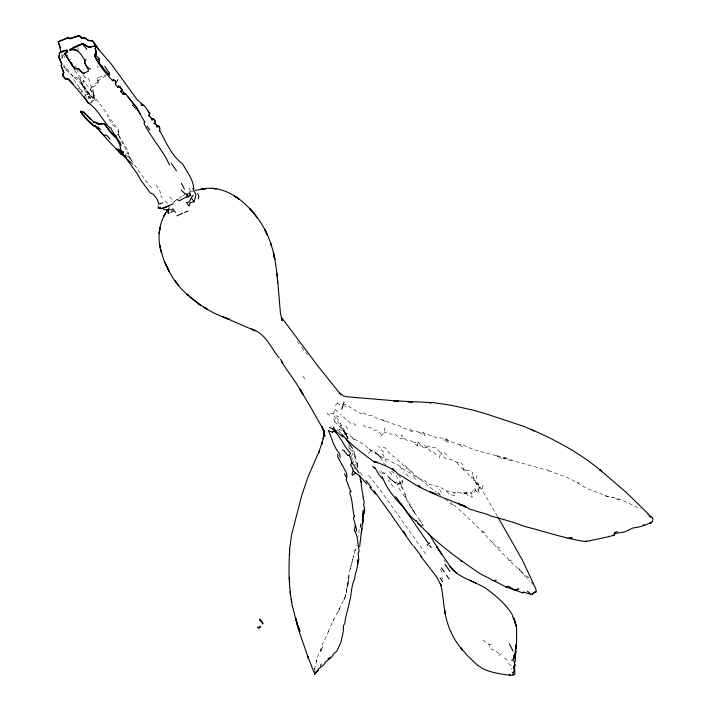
<?xml version="1.0" encoding="UTF-8"?>
<svg xmlns="http://www.w3.org/2000/svg" width="711" height="711" viewBox="0 0 711 711"><rect width="100%" height="100%" fill="white"/><g stroke="black" fill="none" stroke-linecap="round" stroke-linejoin="round"><path stroke-width="0.53" stroke-dasharray="3.56 2.67" d="M355.1 549.87L355.091 550.892L356.495 545.337M348.941 577.448L347.51 586.904L349.234 570.942L350.843 568.56C351.278 562.508 353.696 556.766 354.798 550.829L355.393 550.287M357.571 463.768L357.464 467.865L357.571 463.768L353.945 454.507L354.282 451.636L353.287 450.498M328.562 631.972L329.424 628.4L345.537 596.351L348.274 580.229M345.537 596.351L345.635 594.449L344.373 599.453L345.048 597.08L343.573 599.826M476.574 478.894L476.761 475.712M314.591 669.602L316.288 661.808L316.066 659.506M352.585 559.468L352.452 561.699L350.941 564.774L350.639 570.373L350.843 568.56M456.969 462.452C458.106 464.363 464.39 473.108 463.394 465.589L460.604 462.319L456.969 462.452L453.751 460.275L446.712 458.702M349.181 575.261L347.51 586.904L348.026 583.811M354.469 453.405L353.945 454.507L355.74 458.586L354.54 452.738M360.637 526.051L360.513 527.207L360.601 522.914L360.637 526.051L359.215 528.309L358.815 534.281L358.042 536.521M404.737 470.22L398.089 464.825L394.881 463.874L388.748 460.079L381.887 457.173L374.813 452.009L369.053 449.601L365.312 445.37L352.052 437.78L354.487 439.807L349.634 435.123L341.858 430.431L339.734 429.364L336.952 430.066M482.422 488.981L483.213 483.418M548.465 471.357L548.545 470.7L547.31 469.873L541.835 468.86C529.526 464.878 516.613 462.443 504.712 457.555L503.495 458.444L500.295 457.991L496.785 455.751C485.302 452.791 473.597 450.472 462.95 444.882C453.431 444.864 446.259 436.572 436.447 437.887C432.172 435.061 426.973 435.176 422.636 432.181L419.232 432.368L415.695 430.955L412.389 430.822L410.549 429.328L412.211 431.808C407.847 429.462 403.057 428.52 399.022 425.391C394.205 424.618 389.166 422.921 384.971 420.299L379.283 419.383L372.422 415.757L369.125 415.624L362.29 412.336M314.982 671.584L314.715 667.585M466.096 492.919L468.025 495.487L472.371 497.282L470.789 493.07L474.406 489.221L476.059 491.203L479.427 493.283L477.97 489.444L475.401 488.777L474.584 492.616L471.046 494.269L470.789 493.07L468.087 492.03L463.536 493.976L457.555 491.923C453.858 493.861 450.339 490.377 446.508 491.043L440.376 487.248L429.879 484.475L423.792 480.352L420.432 479.178L404.755 470.051M77.926 49.797L78.246 47.69M347.217 586.379L346.257 592.672L346.817 589.748M82.743 74.913L84.831 76.992L82.378 85.471L90.057 95.852L90.155 97.727L87.88 99.06L71.802 77.197M90.644 103.211L93.257 98.553L93.968 95.132L83.782 80.681L80.823 82.36L85.995 92.75L85.249 95.114L87.489 94.11L90.155 97.727M427.418 447.663L423.943 447.841L424.609 444.908L430.617 451.583L433.212 451.725L436.376 455.111M384.989 427.782L383.753 433.123L379.905 437.167M439.336 458.115L440.66 452.72L434.714 447.272L431.337 447.797L427.684 445.85L429.284 449.859M398.524 475.037L402.995 481.063L402.239 483.596L400.311 482.92L399.164 483.969L397.067 484.324L394.196 482.014L397.031 482.716L396.711 483.987L390.286 478.965L388.09 476.983L394.649 482.431L384.704 473.233L379.159 470.94M404.124 438.571L400.471 438.865L401.475 434.999L404.124 438.571L407.527 440.624L411.056 440.811L413.918 442.562L417.161 445.797L420.503 445.246L423.943 447.841M91.399 102.482L94.696 99.549L90.635 88.991L98.002 83.72L97.78 77.997L106.526 74.575M87.88 99.06L88.671 96.198L90.057 95.852L93.257 98.553M417.161 445.797L418.29 441.949L413.918 442.562M338.223 611.789L339.502 609.016M168.827 209.114L169.502 207.328M117.493 80.876L118.044 79.436L117.137 81.312M321.452 649.827L322.652 646.85L321.159 650.263L321.452 649.827L318.67 653.631L316.288 661.808M131.331 160.659C128.433 151.55 122.363 144.004 118.666 135.374L119.297 133.997L118.373 129.598C110.392 119.963 104.33 108.996 96.296 99.318L94.003 98.571C87.142 92.679 84.12 83.587 77.099 77.917L74.273 77.721L63.652 65.039M457.111 492.83L457.555 491.923M351.305 456.631L352.816 453.547L350.061 448.73L348.968 444.997M386.126 465.118L383.718 463.323L380.847 457.964L382.989 454.222L386.046 461.501L386.375 465.003M339.734 429.364L339.191 430.226L335.263 429.942M90.635 88.991L92.617 86.422L93.914 94.545C90.83 89.31 91.381 82.938 87.933 77.917L84.831 76.992M167.707 209.363L168.942 207.808M334.374 421.916L334.623 420.228L332.695 417.304M335.13 405.617L337.556 402.968L336.214 400.88M463.536 493.976L467.127 492.954L468.087 492.03M405.217 494.083L405.466 497.744L404.595 494.652L405.217 494.083C401.04 486.173 398.871 476.53 391.423 470.931M513.609 658.368L511.396 660.075L511.92 662.43M80.681 92.234L82.236 91.07M328.9 631.03L328.384 631.421C326.518 638.336 321.132 644.157 320.394 651.125M511.689 460.328L506.934 459.821L503.495 458.444L504.712 457.555M105.637 75.828L97.931 80.912L98.002 83.72M178.95 198.245L184.896 194.352M498.491 655.506L501.655 653.551L497.931 652.974L494.865 649.978L492.376 649.881L489.461 647.09L488.981 644.397L481.56 639.1M368.005 453.147L371.471 451.032L371.942 452.454M78.183 88.502L79.632 87.826M402.995 481.063L400.071 482.405L402.497 489.026M79.552 88.342L80.183 89.71L80.681 89.488M93.968 95.132L93.168 92.848M384.704 473.233L381.7 473.517M402.239 483.596L400.746 484.262L399.813 483.142L397.067 484.324L400.311 482.92M496.785 455.751L497.664 456.649L497.033 455.635M474.406 489.221L475.401 488.777M522.825 572.551C517.732 569.404 514.302 564.027 508.978 560.703L508.489 559.033C499.175 550.501 490.67 540.813 482.351 531.508L464.905 514.728L450.854 502.481M353.323 469.082L355.029 468.336M125.776 154.278L128.273 153.309C126.718 144.92 118.586 139.498 118.017 130.7L118.666 135.374M116.631 135.001L119.297 133.997M182.878 195.676L184.567 195.054M191.197 191.65L193.899 190.868M329.851 415.34L327.256 413.624L333.726 413.873L336.143 416.166L337.121 415.891L340.134 417.49M94.839 83.338L98.296 82.609M85.995 92.75L87.133 92.51L87.489 94.11M379.807 472.246L381.967 471.802M463.11 468.78L466.096 470.549L468.602 474.619L471.073 477.09L473.064 476.699L476.646 484.395L480.129 488.546L478.565 484.164L476.379 481.569L475.481 481.694L474.832 479.667M508.978 560.703L511.493 560.277L508.489 559.033M488.981 644.397L491.657 644.024M503.495 458.444L507.165 457.982M342.88 404.479L345.759 404.177C351.669 408.452 357.846 412.558 364.681 415.011M548.545 470.7C558.89 474.468 569.413 477.659 578.905 483.729C587.766 490.172 598.733 492.154 608.332 496.758C619.85 497.913 630.195 504.188 640.664 508.96M443.566 440.02L445.593 440.011L448.81 442.189L445.841 441.789M466.096 470.549L470.424 470.575L472.433 472.264L474.201 480.947L471.073 477.09M467.127 492.954L460.835 492.581M383.3 447.592L385.566 448.001L388.766 452.64L391.752 455.484L395.138 457.395L406.212 468.158L410.016 469.642L414.993 475.064L436.127 492.074M497.176 455.849L503.966 457.884M608.332 496.758L603.008 495.291M619.094 499.709L613.922 498.455L612.207 497.185M485.151 532.539L482.582 531.561L482.867 533.01M374.786 453.342L379.496 455.218M452.871 504.801L450.685 503.735L444.908 498.838M497.122 546.732L499.824 548.083M354.7 464.301L358.371 466.185L354.122 458.711M446.464 458.817L443.993 457.52L440.66 452.72L444.242 452.409L447.468 455.449M382.234 419.952L386.508 422.405M397.031 482.716L399.164 483.969M419.232 432.368L425.16 435.727L422.636 432.181M520.185 570.711L518.879 568.658L521.465 572.568L526.007 575.928L527.153 578.434L530.282 581.438M440.162 495.114L437.505 493.176M492.163 542.226L493.923 543.524M344.568 405.768L346.257 407.065M74.371 70.478L82.485 79.445M504.579 658.057L508.347 661.043M377.479 454.24L381.869 457.742M363.125 424.991L366.867 428.004L370.307 427.489L373.337 430.146L377.239 430.093L380.883 434.288L387.602 431.675L390.721 434.181L394.561 433.763L400.471 438.865M74.273 77.721C82.529 82.6 85.578 92.181 92.848 97.905L88.759 93.745L90.608 96.252L83.303 85.284L81.09 83.16L82.707 85.613L78.37 76.93M350.479 423.516L340.498 414.14M338.756 431.23L341.022 433.115M371.471 451.032L366.903 446.988M508.525 663.479L511.378 665.905L511.849 669.264M337.556 402.968L339.849 404.932M353.403 423.392L355.918 425.578M459.813 444.793L462.497 447.166M164.943 200.813L169.174 204.635M526.949 575.972L528.94 577.83M380.847 457.964L374.546 451.734M530.966 582.122L533.028 584.175M169.52 196.814L172.969 200.262M94.003 98.571L95.923 100.589M114.729 126.94L111.574 123.545L107.325 116.071M411.322 472.557L402.79 462.799M446.508 491.043L449.45 494.216L455.404 495.878L453.76 492.519M334.73 421.481C339.343 426.938 345.635 431.47 347.972 438.474L345.279 433.346L348.008 438.634M497.531 516.533L481.551 488.937L475.481 481.694L476.646 484.395L478.565 484.164L479.498 487.63L477.97 489.444L478.379 490.857M337.565 411.882L334.703 408.603L333.726 413.873L333.015 414.602L339.245 423.783M345.804 434.537L349.217 439.398M438.18 492.483L440.856 495.576M347.972 438.474L340.285 425.036L343.964 431.506L346.684 434.723L343.626 428.76L336.143 416.166M72.726 75.784L73.082 76.21L65.785 69.705L63.457 66.185M383.664 452.347L378.359 445.984M360.095 472.38L362.592 475.357M151.612 187.766C143.222 178.132 135.961 167.201 129.269 156.589L127.091 156.74L127.402 158.526M577.652 482.209L578.905 483.729M445.939 438.714L448.81 442.189M66.256 53.894L70.611 59.884M406.088 473.57L409.403 477.676M413.491 476.432L416.228 479.889M393.307 486.831L388.055 479.969M88.671 96.198L91.852 100.287M301.748 347.386L307.472 354.878M297.314 341.564L299.215 344.062M133.899 106.81L136.077 109.707M443.895 559.939L445.53 562.108M389.681 471.713L392.196 475.117M130.682 161.921L133.304 165.467L132.504 163.406M441.593 577.074L443.166 579.207M132.548 105.006L134.423 107.681L132.69 104.935M402.577 493.674L415.455 514.009L412.256 508.916M414.495 512.595L420.592 521.359M423.409 525.989L422.156 524.211L424.209 527.358M345.786 425.978L348.426 429.755M302.788 376.128L305.428 379.914M425.631 553.86L382.305 492.803L368.369 474.939M64.639 67.243L67.065 70.807M418.29 441.949L420.503 445.246M400.071 466.54L403.581 472.602M409.607 505.139L413.047 510.285L404.595 494.652M156.207 184.807L160.686 192.699L160.117 194.796L162.055 197.862M462.861 468.887L464.31 471.153M439.531 489.479L442.135 493.585M132.397 104.526L133.357 106.09M440.313 569.138L442.562 572.817M153.043 122.843L153.763 124.061M188.886 187.766L190.495 190.495M128.584 156.26L130.628 159.726M419.783 520.15L422.965 525.411M398.853 487.897L401.013 491.728M77.019 69.936L78.308 72.335M351.758 457.493L352.656 459.217M64.772 57.467L62.701 53.138M338.916 608.172L339.405 609.336M333.299 619.192L333.779 620.348M61.928 54.534L62.844 57.36L61.83 59.546L62.106 57.022L61.386 54.036M357.269 465.945L357.909 467.927M343.964 431.506L345.395 436.323M352.878 460.141L353.563 462.905M352.496 449.992L353.003 452.116M94.216 95.016L94.696 99.549M524.647 575.083L525.002 577.039M353.616 555.22L353.882 556.837L353.811 555.966M97.78 77.997L97.931 80.912M349.039 445.779L349.163 449.023M97.86 65.892L97.905 67.98M80.521 77.926L80.592 81.036M175.341 200.76L173.662 202.359L177.377 199.32L175.341 200.76"/><path stroke-width="1.07" d="M86.778 49.45L82.6 43.558L88.715 47.521L96.536 45.673L88.937 47.068L82.956 43.487L73.873 47.13L69.82 49.574L70.113 49.992C77.988 47.646 80.743 54.578 84.662 59.857C83.587 64.381 88.528 66.834 88.395 71.189L83.347 73.411L80.361 71.287L78.388 68.549L74.708 68.505L71.731 64.994L64.701 53.529C74.433 48.001 56.791 50.303 59.52 55.191L58.551 56.693L61.395 62.568M356.389 531.304L356.415 528.886L353.518 518.292L354.247 515.875C352.087 508.418 352.852 500.606 349.768 493.318L350.496 490.901L346.364 480.192L346.995 475.348L346.079 472.175L337.841 457.164L337.752 454.213M116.693 136.103L114.729 136.832L114.853 135.677L111.343 132.717L104.126 123.625L99.549 123.705L93.265 121.448L83.827 112.16L80.654 111.334C82.752 117.004 89.088 121.385 93.345 125.927L95.523 126.131L96.883 127.331L107.388 139.694L121.377 154.456L126.505 157.913M515.342 657.595L515.644 650.894M94.439 55.707L95.869 52.783L94.439 55.707C98.669 65.101 105.637 73.1 112.489 80.672L113.28 79.33L115.395 80.707L116.044 81.907L115.395 84.174L117.599 87.32L120.283 87.302L121.892 89.613L120.701 91.568L123.021 94.225L125.767 94.216C133.268 102.535 139.009 111.814 144.475 121.608L144.093 123.59C151.274 138.058 162.917 150.057 169.494 164.952M289.608 549.088L289.457 555.398L289.608 549.088L291.608 534.663L301.979 494.643L308.139 476.592L319.195 451.263L318.599 452.978L322.412 441.611L321.683 444.482L324.42 433.266L323.274 438.811L324.287 430.848M363.33 515.928L359.642 546.723M277.637 283.156L276.961 273.806M168.072 213.762L168.151 210.909M357.171 559.699C359.144 566.445 354.736 572.364 354.7 579.003C350.87 586.175 351.812 594.725 349.323 602.457C348.168 609.603 345.279 616.304 344.862 623.378L343.502 625.636L343.289 631.492L341.022 642.051L336.881 651.125L333.415 653.96L332.668 655.871L329.184 659.23L325.229 662.119L324.776 663.585L322.056 666.447L318.412 668.722L318.119 670.242L316.493 671.611L316.386 672.65L314.751 673.513L314.671 674.384L314.555 673.486L314.671 674.384M515.199 662.065L515.573 651.88M362.717 519.483L362.486 524.736L363.125 518.968L362.308 524.203M515.12 657.417L515.413 651.072M121.625 150.981L121.563 152.19L136.814 173.013L140.911 180.274L148.795 191.081L150.359 192.859L153.594 194.521L157.273 199.409L158.74 204.261L162.65 202.768M515.137 657.32L516.39 644.415M96.492 52.338L96.189 55.689L99.46 58.906L99.184 63.626L101.966 66.034L104.028 70.425M363.152 510.125L362.734 517.03L363.072 512.987M515.111 656.724L515.564 650.956M515.422 656.715L515.662 652.991M515.084 657.195L515.306 654.004M289.519 552.705C288.604 569.28 288.808 586.033 291.741 602.395L291.35 599.24L291.661 603.266L298.362 629.217L308.494 658.59L307.774 656.12M159.584 131.153L159.842 128.131L158.775 126.131L156.393 125.038L154.785 122.95M515.884 648.219L516.195 645.01M515.244 654.751L515.591 651.267M58.106 41.789L67.954 37.647L70.496 38.287L79.037 35.55L81.961 37.665L85.062 38.092L88.777 40.403L92.27 40.918L88.733 40.731L85.187 38.465L81.907 38.163L79.268 35.603L70.433 38.776L67.936 37.816L58.106 41.789L60.728 47.984M64.701 53.529L74.655 69.003L78.77 68.807L80.405 70.958L84.156 73.802M65.456 78.894L62.417 75.019L63.812 72.424L61.173 65.679L61.813 63.581L61.306 66.052L63.723 73.251L62.55 75.393L65.456 78.894L68.309 79.428C75.268 86.875 82.209 94.554 88.137 102.917C97.629 108.836 102.304 119.981 109.903 127.944L111.698 128.202M70.433 38.776L70.496 38.287M70.113 49.992L69.82 49.574L74.691 49.912L77.766 50.854M74.655 69.003L74.708 68.505M80.547 112.32L80.654 111.334M121.892 89.613L120.15 86.929L118.39 85.987L117.599 87.32M122.719 153.674L123.563 151.799L121.563 152.19L120.292 148.946L121.119 150.305M121.377 154.456L116.497 148.572M149.754 113.316L148.928 115.031L149.221 116.622L149.754 113.316L145.204 106.81L137.401 100.029L111.227 64.017L99.06 49.894L92.519 40.811L96.732 46.366M154.758 124.061L155.336 121.297L153.7 119.146L151.301 118.222L148.928 115.031M159.824 128.3L158.775 126.131M363.632 514.515L363.872 512.364L363.428 515.199M516.577 641.686L516.577 627.422L514.551 620.33M534.601 592.219C538.209 592.45 534.805 586.451 533.774 584.931M585.873 541.604L586.175 541L585.873 541.604C564.845 538.6 544.973 531.49 524.602 526.442C513.458 522.07 502.046 518.994 490.572 515.91C485.178 512.995 478.912 512.489 473.304 510.071C468.247 510.027 465.234 504.774 460.168 504.739L458.355 503.068L460.666 504.872L466.123 507.263L463.421 505.37L460.168 504.739M586.122 541.489C595.667 539.373 604.937 537.783 614.242 535.143L615.139 533.481L624.658 531.899L633.225 527.882C639.651 527.402 646.637 524.842 652.218 521.892L652.894 519.519L652.494 517.892L647.419 513.582M651.143 522.141L651.027 523.127L649.907 522.843L650.778 523.243M361.357 533.268L361.988 528.122M362.29 524.371L362.646 521.723M361.312 486.253L361.25 482.058L360.201 479.454M198.342 198.92L198.84 195.996L197.631 193.516M96.287 52.712L95.301 48.312L96.287 52.712L94.536 54.88L96.367 58.631L101.122 65.714L109.53 75.464L109.476 73.26L104.793 66.23M363.019 517.901L363.57 515.315L362.779 516.853M191.019 195.952L189.704 193.348L190.166 191.25M364.005 513.146L364.707 510.036L363.694 504.215L364.228 502.09L363.028 497.193M120.257 149.274L120.559 147.95L119.537 143.871L114.729 135.401M120.701 91.568L121.91 89.444M344.053 402.168L341.778 409.269M357.74 564.17L358.806 559.593L358.184 553.371L359.162 550.847C357.366 544.004 358.468 536.707 354.416 530.45L355.233 525.633M115.395 84.174L116.044 81.907M80.93 111.049L80.645 112L89.044 121.199L94.243 125.803L95.523 126.131M193.348 195.241L191.268 197.774L189.348 201.782L186.575 202.626L189.073 206.19L190.086 202.831L193.996 201.755L195.276 197.809L195.863 194.725L192.841 188.344M320.537 666.056L321.176 664.11M515.715 645.784L516.613 643.411L516.462 641.651M63.812 72.424L62.417 75.019M363.677 512.391L364.707 510.036M342.302 449.912L344.035 450.57L347.715 455.502L349.074 455.173L350.799 458.382L351.821 462.461L350.594 465.101L352.016 467.02L353.216 470.975L351.972 473.784L352.389 475.295L355.553 472.975L359.704 475.917L366.814 484.111M88.715 47.521L88.937 47.068M95.167 48.961L96.678 45.886L95.763 47.504M513.662 668.731L513.653 667.149L514.906 664.705L513.955 671.442L512.613 672.677L513.138 672.846L513.129 674.943L513.982 674.339L514.657 674.712L514.968 673.433L514.613 668.731M512.702 660.43L513.973 657.968L513.404 655.382M165.921 212.367L164.001 216.02L167.263 210.118M165.254 213.62C158.375 225.529 157.282 240.167 161.646 253.143L160.597 249.134L163.823 260.235L168.738 270.376L164.952 262.386M58.551 56.693L59.555 54.863L59.36 52.898M513.653 667.149L514.96 665.38L513.84 660.555M415.739 520.381C434.243 541.746 457.102 558.135 480.236 573.759L505.672 586.806L522.718 592.903L523.385 592.059L531.304 594.432L527.446 591.188M177.652 199.693L179.323 200.795L187.011 196.636L188.726 196.734L190.335 194.716M123.021 94.225L124.052 92.945L121.741 90.119M93.265 121.448L93.381 122.488L95.558 122.692L98.633 124.665L99.549 123.705M259.364 627.849L260.741 626.489L258.164 627.715L257.72 627.084L259.364 627.849L258.164 627.715M427.16 545.355L429.551 543.026L428.058 542.982L400.924 503.619M67.643 51.308L64.648 54.027L67.554 51.459L66.923 50.09M327.913 658.733L330.597 657.284M316.493 671.611L318.359 669.984L316.386 672.65M340.169 457.582L339.662 453.831C333.69 447.112 331.948 438.367 328.331 430.448L332.215 432.137L335.263 429.942M533.765 592.796L531.446 594.636L535.365 591.721L536.112 592.103M69.785 49.903L82.547 44.055M170.827 212.465L173.2 211.123M332.215 432.137L336.116 430.493M182.727 213.247L176.879 215.797M522.718 592.903L523.643 592.45M515.99 590.157L518.666 588.921L514.195 589.854L508.641 586.353L505.672 586.806M96.812 60.115L99.46 58.906M80.467 44.597L82.956 43.487M82.467 112.489L83.827 112.16M349.074 455.173L350.79 453.342C344.106 446.917 341.369 437.692 334.446 431.346M107.512 74.14L109.476 73.26M158.757 126.291L156.793 127.171L156.393 125.038M173.253 203.79L161.504 208.67L158.34 207.932L158.135 206.19M184.718 212.358L187.873 211.06M59.342 53.067L67.154 50.143M169.156 206.066L161.504 208.67L160.108 207.488L158.34 207.932M75.224 37.025L79.037 35.55L81.907 38.163L85.062 38.092M189.704 193.348L186.717 194.325L184.185 193.019L181.198 190.033M511.653 675.45L513.066 674.988M493.087 580.665L496.278 580.256M158.509 207.976L160.108 207.488M195.383 190.406L206.066 188.575L201.053 189.25C223.743 183.971 244.717 200.333 257.186 217.806M617.432 531.624L615.033 532.228L613.922 534.023L614.242 535.143M77.25 45.531L79.721 44.935M569.244 538.449L572.186 537.8L567.938 538.289M98.633 124.665L104.126 123.625L111.272 133.375L114.729 136.832M84.662 59.857L85.933 59.644L84.636 62.266L85.56 64.417M143.862 105.086L141.445 105.495L141.169 103.735M375.168 462.328L375.639 462.274M124.061 155.753L126.203 155.576M163.548 209.576L172.32 209.861L172.649 208.874L175.564 212.376M65.474 78.725L68.149 78.708M73.748 66.95L75.784 66.95M277.637 280.098L280.418 313.053L282.196 320.705L281.423 317.293L318.27 366.565L340.596 394.338L339.556 393.085L343.804 396.071L346.444 396.738L398.48 401.111L393.485 400.764L433.95 402.702L451.761 405.377L472.842 410.105L486.564 414.033L524.016 426.458L534.254 430.875L530.895 429.204M112.489 80.672L115.395 80.707M430.537 402.746L429.568 402.71L431.23 402.773M341.778 434.19C350.834 445.033 362.646 453.218 373.986 461.821L377.221 461.954M88.137 102.917L89.862 103.131M103.788 134.957L106.757 135.357L110.045 139.125M510.782 675.414C500.571 673.895 490.003 672.766 480.912 667.602M373.986 461.821C381.247 463.599 388.499 466.736 394.756 470.931M651.871 517.741L652.494 517.892M460.621 560.837L462.47 561.317M333.335 429.364L329.557 427.444M436.492 494.065L430.217 491.639M167.307 209.718L168.4 210.127M643.188 524.736L644.619 525.278M509.209 674.446L510.578 674.979M480.449 666.785L478.343 665.914L467.518 655.809L460.87 647.765L462.514 649.961C452.711 638.94 446.579 624.525 444.597 609.985L444.953 613.469L442.038 590.441L440.651 584.335M460.666 504.872C449.379 499.593 437.292 496.1 426.333 490.306C416.255 486.084 407.323 479.09 397.876 473.935L392.579 468.478M512.587 615.291C506.356 604.306 496.18 596.085 486.226 588.575C474.281 580.834 458.559 578.283 449.779 566.258L456.453 573.11L450.481 566.925L436.51 546.288L441.504 554.287M533.721 430.617C558.037 441.122 581.474 454.293 601.79 471.357L599.684 469.678L626 492.181L648.014 513.68M476.201 583.304L469.607 580.123M87.497 67.492L90.608 69.127M333.095 429.168L342.978 436.927M649.125 516.213L650.956 517.235M235.928 197.054L234.248 196.04L239.029 199.142L236.772 197.56M189.482 296.78L200.875 305.499L186.575 293.99L188.531 295.465C179.839 288.444 172.693 279.183 168.009 269.016L169.369 271.646L165.761 264.163M118.39 85.987L120.15 86.929M198.227 303.659L207.123 309.161L203.853 307.17C211.86 312.511 220.774 316.324 229.804 319.515L222.934 316.822L255.231 330.846L251.463 329.069C265.407 332.908 270.713 347.626 279.103 357.864M124.052 92.945L125.767 94.216M416.415 521.421C407.634 514.808 402.382 505.077 395.618 496.731M372.573 466.327L375.346 468.593M417.792 523.323L421.685 526.54M353.216 470.975L355.553 472.975M103.895 123.572L105.877 125.278M68.878 79.374L73.535 84.147M127.642 159.584L131.046 162.863M418.583 485.275L420.903 487.586M350.496 490.901L351.234 491.639M513.973 657.968L514.471 658.457M87 115.697L90.386 119.146M104.162 135.934L94.616 125.252M403.821 507.938C395.147 498.687 386.66 488.768 382.278 476.699M253.232 212.545L249.597 208.545C259.808 219.05 267.318 232.062 271.602 246.059L270.713 243.482L273.211 251.33L274.384 257.951L273.842 253.871M97.878 126.887L100.269 129.562M369.613 487.026L375.497 494.038M125.18 156.678L118.568 149.052M188.726 196.734L186.717 194.325L187.055 197.169M78.388 68.549L80.405 70.958M128.007 97.034L136.441 107.121L140.618 114.587M351.821 462.461L359.028 472.939M371.435 487.622L366.032 480.547M83.578 112.276L85.311 114.4M125.82 157.415L126.851 158.713M95.985 126.976L97.363 128.709M382.029 478.387L378.67 474.113L374.821 467.447M413.633 545.995L421.676 556.846M429.595 545.453L431.221 547.594M391.788 515.404L374.03 490.866M345.777 438.687L352.532 448.374M446.41 575.297L449.13 578.914M93.968 43.078L99.042 50.054M444.97 564.41L449.983 571.377M171.262 163.334L176.541 170.898M280.205 359.126L282.862 362.734M147.097 126.265L149.897 130.086M392.028 516.008L412.54 545.23M147.666 110.703L149.719 113.644M441.513 567.84L444.162 571.617M73.873 47.13L74.317 47.761M420.583 556.082L436.821 577.128L441.051 585.633L440.633 584.175M281.325 361.703L296.656 383.904L309.792 405.705L322.794 428.662L324.865 436.287L323.638 430.155L324.403 433.123L324.358 431.079M111.227 129.473L120.079 142.6L121.092 145.462M88.297 102.962L83.765 96.287M191.268 197.774L193.996 201.755M440.189 578.087L442.66 581.82M121.528 150.99L123.332 153.78M155.274 121.785L153.7 119.146M403.608 531.188L405.999 535.081M86.004 65.19L87.791 68.265M71.251 62.515L72.389 64.532M439.611 551.247L428.475 533.232M344.346 473.81L346.55 477.828M60.142 59.528L58.693 56.898L61.733 64.248L61.173 65.679M509.423 643.811L513.04 651.134M498.171 517.59L522.15 559.628L533.774 584.3M82.6 43.558L83.871 45.948M159.735 130.628C166.134 142.28 171.644 155.967 182.647 163.859C186.913 172.098 193.721 179.785 193.792 189.704M181.474 183.376L184.442 189.135M512.444 616.25L514.151 619.628M354.247 515.875L354.718 516.888M167.752 210.349L169.058 213.273M164.979 262.475L166.294 265.399M333.521 427L334.819 430.075M298.344 626.684L298.096 626.08L299.944 631.19L296.789 622.854M322.794 428.662L321.887 426.253L324.296 432.679M144.68 121.323L144.964 122.096M314.84 671.931L315.391 673.45M513.644 617.912L516.577 627.422M60.319 49.628L61.315 52.65M313.906 672.286L307.81 656.351M515.804 624.454L514.24 618.801M295.714 618.25L297.269 624.222L295.687 618.143M273.264 252.263L274.926 259.026L277.423 276.766M361.526 487.142L363.214 496.936M273.842 254.582L274.926 259.026M58.986 43.407L60 48.872M361.108 482.351L359.828 475.952M514.471 621.058L514.782 622.818M290.079 591.81L290.497 595.205M160.348 248.486L159.931 245.082L160.064 246.228M289.484 579.758L289.404 577.305L289.564 582.656M515.982 646.77L515.813 648.814L515.982 646.77M159.522 230.622L159.193 233.59L160.144 227.307L159.522 230.622M153.825 119.519L151.807 120.026L151.301 118.222L153.825 119.519M408.567 401.706L407.367 401.626L412.371 402.026L408.567 401.706M216.5 188.735L212.376 188.424L216.5 188.735M261.168 621.165L259.702 620.285L259.568 619.05L262.652 622.383L262.883 623.965L261.168 621.165M178.71 285.68L175.217 281.023L178.71 285.68M302.93 394.338L299.838 389.068L302.93 394.338M266.554 233.146L264.634 229.2L267.54 235.403L266.554 233.146"/></g></svg>
